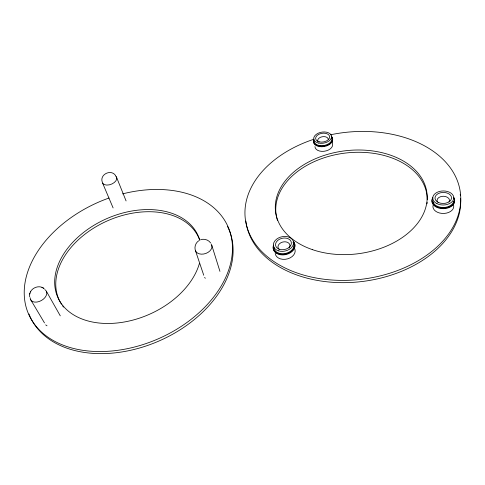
<?xml version="1.0" encoding="UTF-8"?>
<svg xmlns="http://www.w3.org/2000/svg" width="485" height="485" viewBox="0 0 485 485"><rect width="100%" height="100%" fill="white"/><g stroke="black" fill="none" stroke-linecap="round" stroke-linejoin="round"><path stroke-width="0.73" d="M44.147 288.605C38.37 283.755 28.239 289.199 29.706 296.838M29.718 294.007L29.949 293.401M30.464 292.018L30.725 291.339M115.533 175.443C110.998 168.853 99.492 174.43 102.256 182.045A7.596 4.595 -21.1 0 0 111.95 183.96A7.596 4.595 -21.1 0 0 115.478 175.873M198.68 240.79C195.849 242.712 194.388 246.404 195.17 249.733M200.608 239.748C204.191 238.438 208.483 239.82 210.642 242.955M43.692 288.29L41.934 287.338M30.446 299.324L44.493 322.919M46.481 291.449L60.285 315.844M102.644 183.185L113.108 207.932M116.351 176.776L126.082 200.935M203.748 275.244L195.297 250.181A8.603 6.032 -18.1 0 0 206.083 253.358A8.603 6.032 -18.1 0 0 211.145 243.997M211.818 245.428L219.941 271.364M332.158 140.965L332.649 144.609A8.918 5.602 -9.2 0 1 324.041 151.284A8.918 5.602 -9.2 0 1 314.953 146.622M63.529 307.078A76.418 52.374 -23.6 0 1 62.668 305.938M61.474 304.174A76.418 52.374 -23.6 0 1 105.791 221.584A76.418 52.374 -23.6 0 1 199.784 240.293A76.636 52.362 -23.6 0 0 87.633 229.423A76.636 52.362 -23.6 0 0 86.148 320.433A76.636 52.362 -23.6 0 0 199.402 263.5M227.447 226.325A108.555 74.587 -23.7 0 1 159.626 340.725A108.555 74.587 -23.7 0 1 28.979 314.007M122.626 193.879A108.87 74.569 -23.6 0 1 223.258 282.379A108.87 74.569 -23.6 0 1 46.548 336.166A108.87 74.569 -23.6 0 1 109.004 198.025M44.765 289.539A8.948 5.862 -29.1 0 1 41.395 300.518A8.948 5.862 -29.1 0 1 30.161 297.772M47.021 325.793A8.639 5.875 -30.1 0 1 45.705 324.847M205.337 278.244A8.306 6.044 -18.4 0 1 204.628 277.408M330.6 134.763A108.337 73.884 -6.9 0 1 457.07 218.456A108.337 73.884 -6.9 0 1 280.645 265.671A108.337 73.884 -6.9 0 1 314.086 139.183M460.653 198.486A108.022 73.902 -6.9 0 1 359.573 281.803A108.022 73.902 -6.9 0 1 245.865 221.039M460.235 194.242A108.022 73.902 -6.9 0 1 460.411 195.649M427.158 202.366A76.042 51.895 -6.9 0 1 427.024 203.779M277.456 220.335A76.042 51.895 -6.9 0 1 343.398 153.315A76.042 51.895 -6.9 0 1 427.255 199.571M279.663 249.714A6.044 4.353 -11.9 0 1 279.427 243.803A6.044 4.353 -11.9 0 1 287.435 242.3A6.044 4.353 -11.9 0 1 289.121 247.932M293.104 242.239A10.173 7.323 -11.9 0 1 286.047 253.303A10.173 7.323 -11.9 0 1 273.904 247.12M293.419 241.342A11.009 7.93 -11.9 0 1 285.289 254.104A11.009 7.93 -11.9 0 1 273.51 245.095M293.534 241.906A11.003 7.93 -11.9 0 1 285.41 254.667A11.003 7.93 -11.9 0 1 273.643 245.659M294.262 247.902A10.1 7.33 -11.9 0 1 287.696 258.832A10.1 7.33 -11.9 0 1 275.225 253.382M294.159 245.846A10.167 7.323 -11.9 0 1 294.001 247.15M293.219 242.809A10.167 7.323 -11.9 0 1 293.819 243.961M317.887 141.42A5.335 3.322 -9.3 0 1 322.143 136.764A5.335 3.322 -9.3 0 1 328.26 139.359M331.504 137.528A8.979 5.59 -9.3 0 1 324.374 145.439A8.979 5.59 -9.3 0 1 314.08 140.996M331.164 135.982A9.718 6.05 -9.3 0 1 324.495 145.894A9.718 6.05 -9.3 0 1 313.631 139.474M331.649 136.97A9.712 6.05 -9.2 0 1 324.168 146.543A9.712 6.05 -9.2 0 1 313.722 140.038M453.724 201.214A10.5 7.026 -0.8 0 1 443.326 207.495A10.5 7.026 -0.8 0 1 432.875 201.427M453.742 197.383A11.367 7.602 -0.8 0 1 443.357 208.083A11.367 7.602 -0.8 0 1 432.82 197.625M453.736 197.989A11.355 7.608 -0.8 0 1 443.363 208.683A11.355 7.608 -0.8 0 1 432.826 198.219M437.5 202.063A6.238 4.177 -0.8 0 1 443.254 196.249A6.238 4.177 -0.8 0 1 449.055 201.948M453.226 204.167A10.421 7.026 -0.6 0 1 444.278 213.424A10.421 7.026 -0.6 0 1 433.002 205.543M453.717 201.821A10.494 7.026 -0.8 0 1 453.342 203.027M433.269 203.221A10.494 7.026 -0.8 0 1 432.887 202.027M312.546 249.678A76.26 51.883 -7 0 0 427.188 197.922A76.26 51.883 -7 0 0 313.971 159.371A76.26 51.883 -7 0 0 312.546 249.678M279.457 249.308A8.027 5.759 -12 0 0 291.394 243.106A8.027 5.759 -12 0 0 279.505 239.226A8.027 5.759 -12 0 0 279.457 249.308M278.396 250.818A10.203 7.323 -12 0 0 293.558 242.906A10.203 7.323 -12 0 0 278.426 237.996A10.203 7.323 -12 0 0 278.396 250.818M319.318 141.869A7.081 4.389 -9.3 0 0 329.654 136.794A7.081 4.389 -9.3 0 0 318.93 134.248A7.081 4.389 -9.3 0 0 319.318 141.869M318.439 143.039A9.003 5.584 -9.3 0 0 331.57 136.57A9.003 5.584 -9.3 0 0 317.911 133.351A9.003 5.584 -9.3 0 0 318.439 143.039M438.288 202.409A8.281 5.523 -0.9 0 0 451.486 198.541A8.281 5.523 -0.9 0 0 440.016 192.897A8.281 5.523 -0.9 0 0 438.288 202.409M436.967 203.651A10.537 7.026 -0.9 0 0 453.742 198.711A10.537 7.026 -0.9 0 0 439.131 191.551A10.537 7.026 -0.9 0 0 436.967 203.651"/></g></svg>
